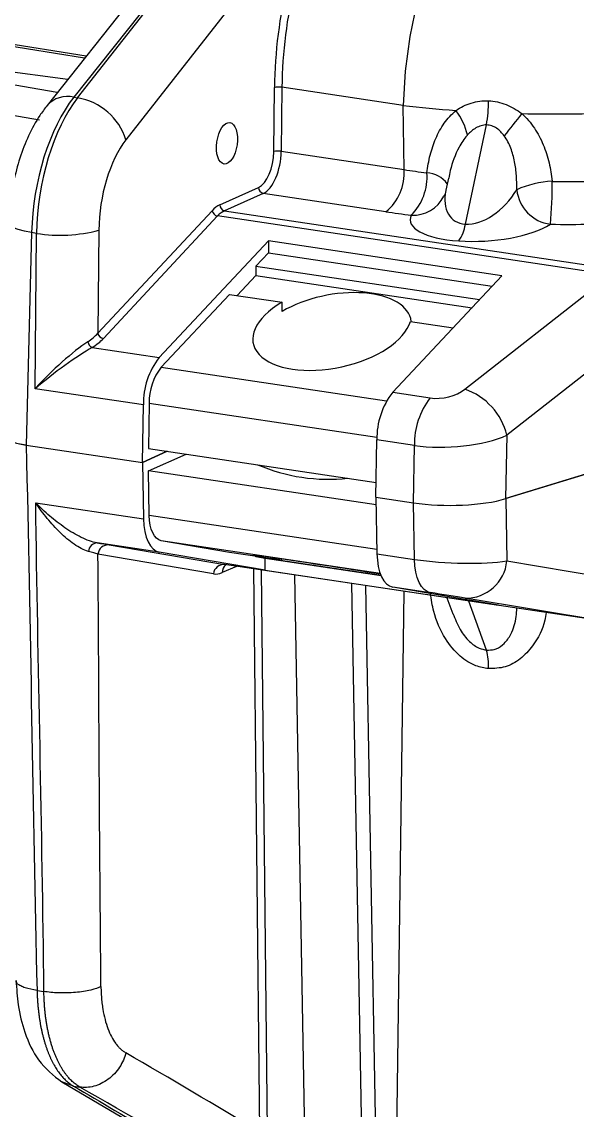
# Model space of a CAD drawing. Header units: millimetres. Extents: x 12 to 854, y 4 to 555.
# Drawn here: x 744.74 to 764.1, y 394.39 to 432.35 of the extents above; entities that cross this region are included whole.
import ezdxf

# ---------------------------------------------------------------- set-up
doc = ezdxf.new("R2010")
doc.units = ezdxf.units.MM

msp = doc.modelspace()

# ---------------------------------------------------------------- linework, layer by layer
at = {"color": 7, "linetype": 'Continuous', "lineweight": 25}
for p, q in [((754.287, 439.456), (746.555, 429.719)), ((746.687, 429.699), (754.32, 439.451)), ((753.354, 439.171), (745.621, 429.434)), ((755.233, 437), (748.371, 428.235)), ((746.983, 431.149), (743.921, 431.64)), ((746.344, 430.344), (741.973, 430.912)), ((745.978, 429.883), (741.973, 430.571)), ((740.292, 429.817), (745.361, 428.928)), ((746.555, 429.719), (746.687, 429.699)), ((753.525, 427.822), (753.548, 430.055)), ((753.808, 430.068), (753.785, 427.835)), ((758.037, 429.436), (753.808, 430.068)), ((758.067, 427.196), (758.037, 429.436)), ((760.202, 425.293), (760.939, 428.754)), ((753.785, 427.835), (758.067, 427.196)), ((759.616, 426.902), (759.525, 426.477)), ((751.643, 425.967), (752.993, 426.573)), ((753.158, 426.366), (751.807, 425.76)), ((757.432, 425.727), (753.158, 426.366)), ((747.39, 421.491), (751.372, 425.764)), ((751.566, 425.579), (747.584, 421.305)), ((765.275, 423.53), (751.566, 425.579)), ((751.807, 425.76), (765.517, 423.712)), ((745.084, 424.999), (744.893, 417.591)), ((745.258, 424.972), (745.084, 424.999)), ((745.203, 419.555), (745.258, 424.972)), ((747.426, 425.083), (747.39, 421.491)), ((753.339, 424.71), (749.53, 420.645)), ((761.477, 423.493), (753.339, 424.71)), ((753.339, 424.71), (753.339, 424.297)), ((753.339, 424.297), (752.9, 423.829)), ((753.339, 424.297), (761.139, 423.132)), ((752.9, 423.829), (752.9, 423.507)), ((752.9, 423.829), (760.7, 422.663)), ((752.9, 423.507), (752.244, 422.807)), ((752.9, 423.507), (760.435, 422.381)), ((761.477, 423.493), (757.669, 419.429)), ((760.188, 419.537), (765.275, 423.53)), ((751.979, 422.846), (749.6, 420.308)), ((751.979, 422.846), (753.811, 422.573)), ((753.814, 422.25), (753.811, 422.573)), ((758.286, 421.904), (759.779, 421.681)), ((766.667, 421.871), (761.647, 417.93)), ((747.191, 420.994), (749.53, 420.645)), ((748.979, 418.991), (745.203, 419.555)), ((757.669, 419.429), (758.978, 419.233)), ((748.943, 416.986), (748.979, 418.991)), ((749.181, 419.051), (749.153, 417.473)), ((744.893, 417.591), (748.943, 416.986)), ((757.082, 415.77), (757.118, 417.775)), ((758.427, 417.579), (757.118, 417.775)), ((758.391, 415.574), (758.427, 417.579)), ((761.647, 417.93), (761.607, 415.721)), ((748.943, 416.986), (749.81, 417.375)), ((749.81, 417.375), (748.945, 416.987)), ((749.153, 417.473), (757.091, 416.287)), ((749.156, 416.689), (750.467, 417.276)), ((761.607, 415.721), (766.535, 417.241)), ((766.535, 417.241), (761.611, 415.722)), ((748.945, 416.987), (748.981, 415.014)), ((757.089, 415.503), (749.156, 416.689)), ((749.184, 415.136), (749.156, 416.689)), ((757.082, 415.77), (758.391, 415.574)), ((757.084, 415.769), (757.12, 413.798)), ((761.611, 415.722), (761.65, 413.548)), ((745.226, 415.575), (748.981, 415.014)), ((749.532, 413.854), (747.367, 414.178)), ((751.981, 413.848), (749.603, 414.254)), ((751.42, 413.098), (747.397, 413.785)), ((747.784, 414.108), (751.806, 413.422)), ((753.224, 413.223), (749.532, 413.854)), ((753.813, 413.574), (751.981, 413.848)), ((757.12, 413.798), (758.43, 413.602)), ((765.275, 411.409), (751.806, 413.422)), ((752.902, 413.69), (752.902, 413.71)), ((753.224, 413.635), (752.902, 413.69)), ((757.262, 413.039), (752.902, 413.69)), ((753.224, 413.223), (753.224, 413.635)), ((757.265, 413.031), (753.224, 413.635)), ((761.65, 413.548), (766.667, 412.716)), ((753.224, 413.223), (761.363, 412.007)), ((758.981, 412.442), (757.671, 412.638)), ((761.363, 412.007), (757.671, 412.638)), ((759.561, 412.263), (759.761, 411.709)), ((765.275, 411.409), (760.192, 412.253)), ((745.273, 398.568), (745.512, 398.532)), ((746.135, 395.378), (751.885, 392.013)), ((746.543, 395.231), (746.766, 395.198))]:
    msp.add_line(p, q, dxfattribs=at)
at = {"color": 8, "linetype": 'Continuous', "lineweight": 25}
for p, q in [((746.931, 431.083), (743.681, 431.605)), ((749.6, 420.308), (757.458, 419.134)), ((749.181, 419.051), (757.12, 417.865)), ((758.43, 413.602), (758.394, 415.573)), ((757.117, 413.95), (749.184, 415.136)), ((757.232, 413.114), (749.603, 414.254)), ((752.221, 413.36), (751.724, 413.142)), ((753.033, 393.645), (752.825, 413.269)), ((753.085, 413.231), (753.292, 393.668)), ((754.244, 413.057), (754.618, 392.537)), ((756.831, 380.305), (756.24, 412.759)), ((756.719, 412.687), (757.309, 380.336)), ((757.634, 380.287), (758.066, 412.486)), ((760.943, 410.44), (760.325, 412.149)), ((746.543, 395.231), (746.138, 395.385))]:
    msp.add_line(p, q, dxfattribs=at)
at = {"color": 7, "linetype": 'Continuous', "lineweight": 25, "flags": 128}
for points in [[(762.004, 438.613), (761.397, 438.251), (760.804, 437.716), (760.239, 437.023), (759.716, 436.186), (759.247, 435.225), (758.842, 434.165), (758.513, 433.028), (758.265, 431.842), (758.105, 430.635), (758.037, 429.436)], [(748.981, 415.014), (748.995, 414.787), (749.027, 414.574), (749.076, 414.382), (749.141, 414.214), (749.222, 414.074), (749.315, 413.966), (749.42, 413.892), (749.532, 413.854)], [(749.603, 414.254), (749.517, 414.283), (749.438, 414.339), (749.367, 414.422), (749.306, 414.528), (749.256, 414.655), (749.218, 414.802), (749.194, 414.963), (749.184, 415.136)], [(757.12, 413.798), (757.134, 413.57), (757.165, 413.358), (757.215, 413.166), (757.28, 412.998), (757.361, 412.858), (757.454, 412.75), (757.559, 412.676), (757.671, 412.638)], [(758.981, 412.442), (758.869, 412.48), (758.764, 412.554), (758.671, 412.662), (758.59, 412.802), (758.525, 412.97), (758.475, 413.162), (758.444, 413.375), (758.43, 413.602)]]:
    msp.add_lwpolyline(points, dxfattribs=at)
at = {"color": 8, "linetype": 'Continuous', "lineweight": 25, "flags": 128}
msp.add_lwpolyline([(745.084, 424.999), (744.831, 425.047), (744.618, 425.105), (744.454, 425.171), (744.344, 425.242), (744.294, 425.315), (744.29, 425.342)], dxfattribs=at)
at = {"color": 8, "linetype": 'Continuous', "lineweight": 25}
for centre, radius, start, end in [((746.325, 428.8), 0.947, 75.9901, 137.9756), ((758.818, 426.156), 0.929, 35.694, 87.2678), ((758.375, 426.814), 1.209, 267.2084, 333.311), ((752.051, 413.151), 0.326, 126.3171, 181.6376)]:
    msp.add_arc(centre, radius, start, end, dxfattribs=at)
at = {"color": 7, "linetype": 'Continuous', "lineweight": 25}
for centre, radius, start, end in [((753.709, 429.44), 0.636, 81.0808, 104.7308), ((746.331, 427.588), 2.141, 17.578, 80.4276), ((756.027, 429.595), 4.984, 350.2793, 0.0242), ((757.976, 427.846), 2.367, 13.6276, 36.6196), ((798.682, 399.658), 46.935, 141.0713, 142.2775), ((753.686, 427.208), 0.636, 81.0808, 104.7308), ((756.351, 427.066), 1.72, 308.9236, 4.3304), ((756.989, 426.937), 1.878, 314.9169, 4.4919), ((763.389, 423.363), 3.429, 92.7206, 114.0172), ((749.751, 426.592), 13.477, 354.4603, 0.8336), ((753.203, 426.57), 0.209, 179.3275, 257.765), ((763.346, 426.639), 1.36, 186.071, 262.3453), ((751.852, 425.965), 0.209, 179.3275, 257.765), ((751.609, 425.818), 0.244, 192.9277, 259.7246), ((758.93, 425.461), 1.283, 324.1216, 352.4612), ((746.08, 430.205), 5.297, 261.0808, 284.7308), ((747.627, 421.545), 0.244, 192.9277, 259.7246), ((747.338, 421.265), 0.308, 194.0277, 241.575), ((751.604, 419.035), 2.626, 142.1851, 180.9566), ((751.177, 419.084), 1.996, 142.1851, 180.9566), ((759.45, 417.401), 2.26, 13.54, 70.9254), ((759.743, 417.819), 2.626, 142.1851, 180.9566), ((761.052, 417.623), 2.626, 142.1851, 180.9566), ((755.433, 422.669), 6.272, 246.7991, 276.2033), ((747.385, 413.853), 0.325, 93.1707, 174.7952), ((747.756, 413.749), 0.361, 85.6241, 174.2048), ((751.779, 413.062), 0.361, 85.6241, 174.2048), ((760.22, 413.689), 1.437, 268.8591, 354.3664), ((758.677, 409.886), 2.333, 357.6747, 13.7209)]:
    msp.add_arc(centre, radius, start, end, dxfattribs=at)
for centre, major_axis, ratio, start_param, end_param in [((757.611, 431.601), (1.124, 8.05), 0.485188, 0.905463, 1.831316), ((757.776, 431.578), (1.096, 7.862), 0.48524, 0.905351, 1.831204), ((747.463, 425.905), (0.734, 4.706), 0.481442, 0.704535, 1.838999), ((747.639, 425.879), (0.674, 4.715), 0.484454, 0.698404, 1.832868), ((763.747, 431.73), (11.43, 0.104), 0.226734, 4.18722, 4.364738), ((763.747, 431.73), (11.43, 0.104), 0.226734, 4.571856, 4.867576), ((749.014, 425.687), (0.439, 3.145), 0.485188, 0.696852, 1.831316), ((752.985, 427.617), (0.149, 1.069), 0.485188, 3.437019, 4.972909), ((753.15, 427.594), (0.178, 1.258), 0.484858, 3.437718, 4.973608), ((763.772, 429.804), (11.431, -0.019), 0.264265, 4.190216, 4.268811), ((763.772, 429.804), (11.431, -0.019), 0.264265, 4.665049, 4.776331), ((760.9, 426.834), (1.129, 1.379), 0.61387, 3.552148, 4.956449), ((751.656, 424.248), (0.246, 1.761), 0.485188, 0.295427, 0.605477), ((751.821, 424.225), (0.218, 1.573), 0.48545, 0.294866, 0.604917), ((763.772, 428.578), (12.701, -0.002), 0.259092, 4.189748, 4.268342), ((760.9, 425.607), (2.623, 0.18), 0.341623, 2.943629, 4.326708), ((760.9, 425.607), (2.623, 0.18), 0.341623, 4.326708, 5.731009), ((763.772, 428.578), (12.701, -0.002), 0.259092, 4.664581, 4.775862), ((755.556, 421.391), (2.746, 0.581), 0.510123, 6.232226, 8.429137), ((755.556, 421.713), (2.749, 0.582), 0.510123, 2.146357, 6.016166), ((746.015, 421.698), (1.575, 0.409), 0.542628, 5.271429, 5.616082), ((745.997, 419.857), (1.583, 1.533), 0.162481, 0.706688, 1.932527), ((745.997, 419.857), (1.738, 1.335), 0.119785, 0.725144, 1.950982), ((746.044, 421.536), (1.77, 0.388), 0.513441, 5.2998, 5.644453), ((759.46, 419.747), (0.949, 0.209), 0.511908, 4.071591, 5.467855), ((745.688, 417.947), (1.588, 0), 0.258825, 3.134889, 4.188268), ((759.702, 418.396), (2.542, 0.142), 0.341694, 4.167982, 5.564245), ((759.662, 416.144), (2.54, 0), 0.258898, 4.188488, 5.584752), ((755.559, 413.324), (2.765, -0.428), 0.009112, 0.916769, 4.03071), ((759.705, 413.929), (2.543, -0.124), 0.175601, 4.195606, 5.59187), ((751.739, 415.041), (0.315, 1.943), 0.487941, 3.137566, 3.447773), ((759.463, 412.36), (0.955, -0.148), 0.009166, 0.704705, 2.100969)]:
    msp.add_ellipse(centre, major_axis=major_axis, ratio=ratio, start_param=start_param, end_param=end_param, dxfattribs=at)
msp.add_ellipse((751.892, 428.114), major_axis=(0.101, 0.723), ratio=0.485188, dxfattribs=at)
at = {"color": 8, "linetype": 'Continuous', "lineweight": 25}
msp.add_ellipse((760.9, 426.834), major_axis=(1.129, 1.379), ratio=0.61387, start_param=2.275748, end_param=3.552148, dxfattribs=at)
at = {"color": 7, "linetype": 'Continuous', "lineweight": 25}
for points, knots in [([(745.621, 429.434), (745.535, 429.318), (745.295, 428.996), (744.968, 428.39), (744.662, 427.61), (744.444, 426.78), (744.323, 426.014), (744.3, 425.537), (744.29, 425.341)], [0, 0, 0, 0, 0.108432, 0.301794, 0.493274, 0.681987, 0.869305, 1, 1, 1, 1]), ([(759.876, 429.258), (760.038, 429.37), (760.215, 429.459), (760.601, 429.579), (760.802, 429.606), (761.01, 429.597)], [0, 0, 0, 0, 0.5, 0.5, 1, 1, 1, 1]), ([(761.01, 429.597), (761.219, 429.588), (761.421, 429.543), (761.817, 429.386), (762, 429.279), (762.17, 429.15)], [0, 0, 0, 0, 0.5, 0.5, 1, 1, 1, 1]), ([(758.862, 427.084), (758.887, 427.294), (758.925, 427.5), (759.028, 427.904), (759.092, 428.099), (759.213, 428.378), (759.257, 428.469), (759.355, 428.646), (759.409, 428.733), (759.584, 428.981), (759.718, 429.13), (759.876, 429.258)], [0, 0, 0, 0, 0.25, 0.25, 0.5, 0.5, 0.625, 0.625, 0.75, 0.75, 1, 1, 1, 1]), ([(762.17, 429.15), (762.337, 429.002), (762.482, 428.832), (762.732, 428.462), (762.833, 428.267), (763.002, 427.861), (763.069, 427.649), (763.17, 427.222), (763.205, 427.006), (763.226, 426.788)], [0, 0, 0, 0, 0.25, 0.25, 0.5, 0.5, 0.75, 0.75, 1, 1, 1, 1]), ([(760.939, 428.754), (760.874, 428.755), (760.811, 428.745), (760.688, 428.709), (760.628, 428.682), (760.46, 428.584), (760.364, 428.5), (760.276, 428.404)], [0, 0, 0, 0, 0.25, 0.25, 0.5, 0.5, 1, 1, 1, 1]), ([(761.557, 428.374), (761.481, 428.476), (761.395, 428.566), (761.238, 428.672), (761.182, 428.701), (761.064, 428.741), (761.002, 428.753), (760.939, 428.754)], [0, 0, 0, 0, 0.5, 0.5, 0.75, 0.75, 1, 1, 1, 1]), ([(761.994, 426.495), (761.996, 426.659), (761.993, 426.822), (761.968, 427.149), (761.948, 427.312), (761.886, 427.633), (761.844, 427.791), (761.728, 428.097), (761.655, 428.244), (761.557, 428.374)], [0, 0, 0, 0, 0.25, 0.25, 0.5, 0.5, 0.75, 0.75, 1, 1, 1, 1]), ([(759.522, 426.48), (759.522, 426.474), (759.521, 426.387), (759.485, 426.325), (759.452, 426.267)], [0, 0, 0, 0, 0.0760061, 1, 1, 1, 1]), ([(744.12, 417.954), (744.115, 417.93), (744.099, 417.86), (744.27, 417.749), (744.555, 417.651), (744.797, 417.609), (744.891, 417.593)], [0, 0, 0, 0, 0.162896, 0.481265, 0.79944, 1, 1, 1, 1]), ([(747.367, 414.178), (747.28, 414.192), (747.189, 414.217), (747.001, 414.283), (746.905, 414.325), (746.715, 414.418), (746.621, 414.47), (746.432, 414.582), (746.338, 414.643), (746.062, 414.833), (745.886, 414.97), (745.544, 415.262), (745.38, 415.417), (745.226, 415.575)], [0, 0, 0, 0, 0.125, 0.125, 0.25, 0.25, 0.375, 0.375, 0.5, 0.5, 0.75, 0.75, 1, 1, 1, 1]), ([(747.062, 413.883), (746.981, 413.904), (746.899, 413.937), (746.732, 414.023), (746.647, 414.075), (746.48, 414.191), (746.398, 414.255), (746.235, 414.392), (746.154, 414.466), (745.919, 414.695), (745.77, 414.859), (745.486, 415.206), (745.351, 415.389), (745.226, 415.575)], [0, 0, 0, 0, 0.125, 0.125, 0.25, 0.25, 0.375, 0.375, 0.5, 0.5, 0.75, 0.75, 1, 1, 1, 1]), ([(747.397, 413.785), (747.353, 413.8), (747.302, 413.815), (747.191, 413.848), (747.129, 413.865), (747.062, 413.883)], [0, 0, 0, 0, 0.5, 0.5, 1, 1, 1, 1]), ([(744.543, 398.915), (744.56, 398.63), (744.596, 398), (744.837, 397.032), (745.316, 396.025), (745.848, 395.605), (746.135, 395.378)], [0, 0, 0, 0, 0.187651, 0.414031, 0.683967, 1, 1, 1, 1]), ([(747.501, 398.705), (747.414, 398.661), (747.293, 398.618), (746.99, 398.546), (746.808, 398.517), (746.42, 398.483), (746.216, 398.478), (745.836, 398.491), (745.661, 398.509), (745.512, 398.532)], [0, 0, 0, 0, 0.25, 0.25, 0.5, 0.5, 0.75, 0.75, 1, 1, 1, 1]), ([(747.501, 398.705), (747.501, 398.665), (747.502, 398.587), (747.507, 398.471), (747.514, 398.357), (747.524, 398.244), (747.536, 398.133), (747.55, 398.024), (747.58, 397.827), (747.637, 397.555), (747.738, 397.233), (747.863, 396.95), (747.987, 396.752), (748.096, 396.617), (748.182, 396.528), (748.273, 396.452), (748.336, 396.413), (748.367, 396.393)], [0, 0, 0, 0, 0.035668, 0.0712665, 0.1068458, 0.1424563, 0.1781483, 0.2139717, 0.2499757, 0.3752268, 0.4998705, 0.6244674, 0.7498387, 0.8127409, 0.8752223, 0.9375517, 1, 1, 1, 1]), ([(745.273, 398.568), (745.275, 398.521), (745.277, 398.426), (745.284, 398.287), (745.293, 398.149), (745.304, 398.013), (745.318, 397.879), (745.333, 397.747), (745.351, 397.617), (745.371, 397.49), (745.392, 397.365), (745.416, 397.242), (745.442, 397.122), (745.47, 397.005), (745.5, 396.891), (745.531, 396.78), (745.564, 396.672), (745.6, 396.567), (745.637, 396.465), (745.675, 396.366), (745.716, 396.271), (745.757, 396.178), (745.801, 396.09), (745.846, 396.004), (745.892, 395.923), (745.94, 395.845), (745.989, 395.77), (746.04, 395.699), (746.091, 395.632), (746.144, 395.569), (746.198, 395.509), (746.253, 395.453), (746.309, 395.401), (746.367, 395.353), (746.425, 395.308), (746.483, 395.267), (746.523, 395.243), (746.543, 395.231)], [0, 0, 0, 0, 0.029713, 0.059358, 0.088937, 0.118448, 0.147892, 0.177269, 0.206579, 0.235821, 0.264997, 0.294105, 0.323146, 0.352121, 0.381027, 0.409867, 0.43864, 0.467346, 0.495984, 0.524555, 0.55306, 0.581497, 0.609867, 0.63817, 0.666405, 0.694574, 0.722676, 0.75071, 0.778677, 0.806577, 0.834411, 0.862177, 0.889875, 0.917507, 0.945072, 0.97257, 1, 1, 1, 1]), ([(746.766, 395.198), (746.744, 395.212), (746.698, 395.239), (746.631, 395.286), (746.566, 395.338), (746.501, 395.394), (746.438, 395.456), (746.377, 395.522), (746.317, 395.593), (746.258, 395.668), (746.201, 395.749), (746.146, 395.834), (746.093, 395.924), (746.041, 396.018), (745.992, 396.116), (745.945, 396.219), (745.899, 396.326), (745.856, 396.438), (745.815, 396.553), (745.777, 396.673), (745.741, 396.796), (745.707, 396.924), (745.676, 397.054), (745.647, 397.189), (745.621, 397.326), (745.597, 397.467), (745.577, 397.612), (745.559, 397.759), (745.544, 397.908), (745.531, 398.061), (745.522, 398.216), (745.515, 398.373), (745.513, 398.479), (745.512, 398.532)], [0, 0, 0, 0, 0.030975, 0.062035, 0.093181, 0.124412, 0.155729, 0.187132, 0.21862, 0.250193, 0.281853, 0.313597, 0.345427, 0.377343, 0.409344, 0.441431, 0.473604, 0.505862, 0.538205, 0.570634, 0.603149, 0.635749, 0.668435, 0.701206, 0.734063, 0.767006, 0.800034, 0.833148, 0.866347, 0.899632, 0.933002, 0.966458, 1, 1, 1, 1]), ([(748.367, 396.393), (748.326, 396.229), (748.254, 396.057), (748.045, 395.735), (747.909, 395.586), (747.597, 395.354), (747.423, 395.271), (747.081, 395.182), (746.914, 395.176), (746.766, 395.198)], [0, 0, 0, 0, 0.25, 0.25, 0.5, 0.5, 0.75, 0.75, 1, 1, 1, 1])]:
    msp.add_open_spline(points, degree=3, knots=knots, dxfattribs=at)
at = {"color": 8, "linetype": 'Continuous', "lineweight": 25}
for points, knots in [([(760.276, 428.404), (760.272, 428.4), (760.156, 428.272), (759.904, 427.879), (759.713, 427.359), (759.639, 426.988), (759.622, 426.901)], [0, 0, 0, 0, 0.0105496, 0.3165438, 0.8396165, 1, 1, 1, 1]), ([(761.008, 409.792), (760.86, 409.817), (760.503, 409.88), (759.958, 410.235), (759.433, 410.887), (759.098, 411.661), (759.015, 412.205), (758.983, 412.414)], [0, 0, 0, 0, 0.127426, 0.307678, 0.529307, 0.819046, 1, 1, 1, 1]), ([(760.943, 410.44), (761.035, 410.44), (761.15, 410.441), (761.366, 410.516), (761.592, 410.676), (761.847, 411.063), (761.979, 411.491), (761.992, 411.802), (761.996, 411.899)], [0, 0, 0, 0, 0.120891, 0.152596, 0.31849, 0.514814, 0.849551, 1, 1, 1, 1]), ([(759.77, 411.714), (759.842, 411.525), (759.975, 411.179), (760.296, 410.759), (760.635, 410.503), (760.855, 410.458), (760.943, 410.44)], [0, 0, 0, 0, 0.3507534, 0.6427081, 0.8579687, 1, 1, 1, 1]), ([(763.023, 411.746), (763.008, 411.656), (762.942, 411.242), (762.642, 410.665), (762.144, 410.121), (761.604, 409.812), (761.205, 409.798), (761.008, 409.792)], [0, 0, 0, 0, 0.088745, 0.412098, 0.619431, 0.81154, 1, 1, 1, 1]), ([(745.273, 398.568), (745.125, 398.595), (744.897, 398.637), (744.693, 398.724), (744.587, 398.801), (744.539, 398.866), (744.548, 398.905), (744.55, 398.915)], [0, 0, 0, 0, 0.352962, 0.542804, 0.736624, 0.930443, 1, 1, 1, 1])]:
    msp.add_open_spline(points, degree=3, knots=knots, dxfattribs=at)
at = {"color": 7, "linetype": 'Continuous', "lineweight": 25}
for points in [[(744.891, 417.593), (745.055, 411.246), (745.11, 404.915), (745.273, 398.568)], [(745.512, 398.532), (745.452, 404.208), (745.304, 409.897), (745.226, 415.575)], [(747.367, 414.178), (747.534, 414.15), (747.673, 414.127), (747.784, 414.108)], [(747.501, 398.705), (747.447, 403.722), (747.434, 408.759), (747.397, 413.785)], [(753.033, 393.645), (751.477, 394.56), (749.927, 395.495), (748.367, 396.393)], [(746.543, 395.231), (748.481, 394.104), (750.365, 392.984), (752.302, 391.856)], [(751.899, 392.264), (750.193, 393.241), (748.46, 394.223), (746.766, 395.198)]]:
    msp.add_open_spline(points, degree=3, dxfattribs=at)

doc.saveas('drawing.dxf')
